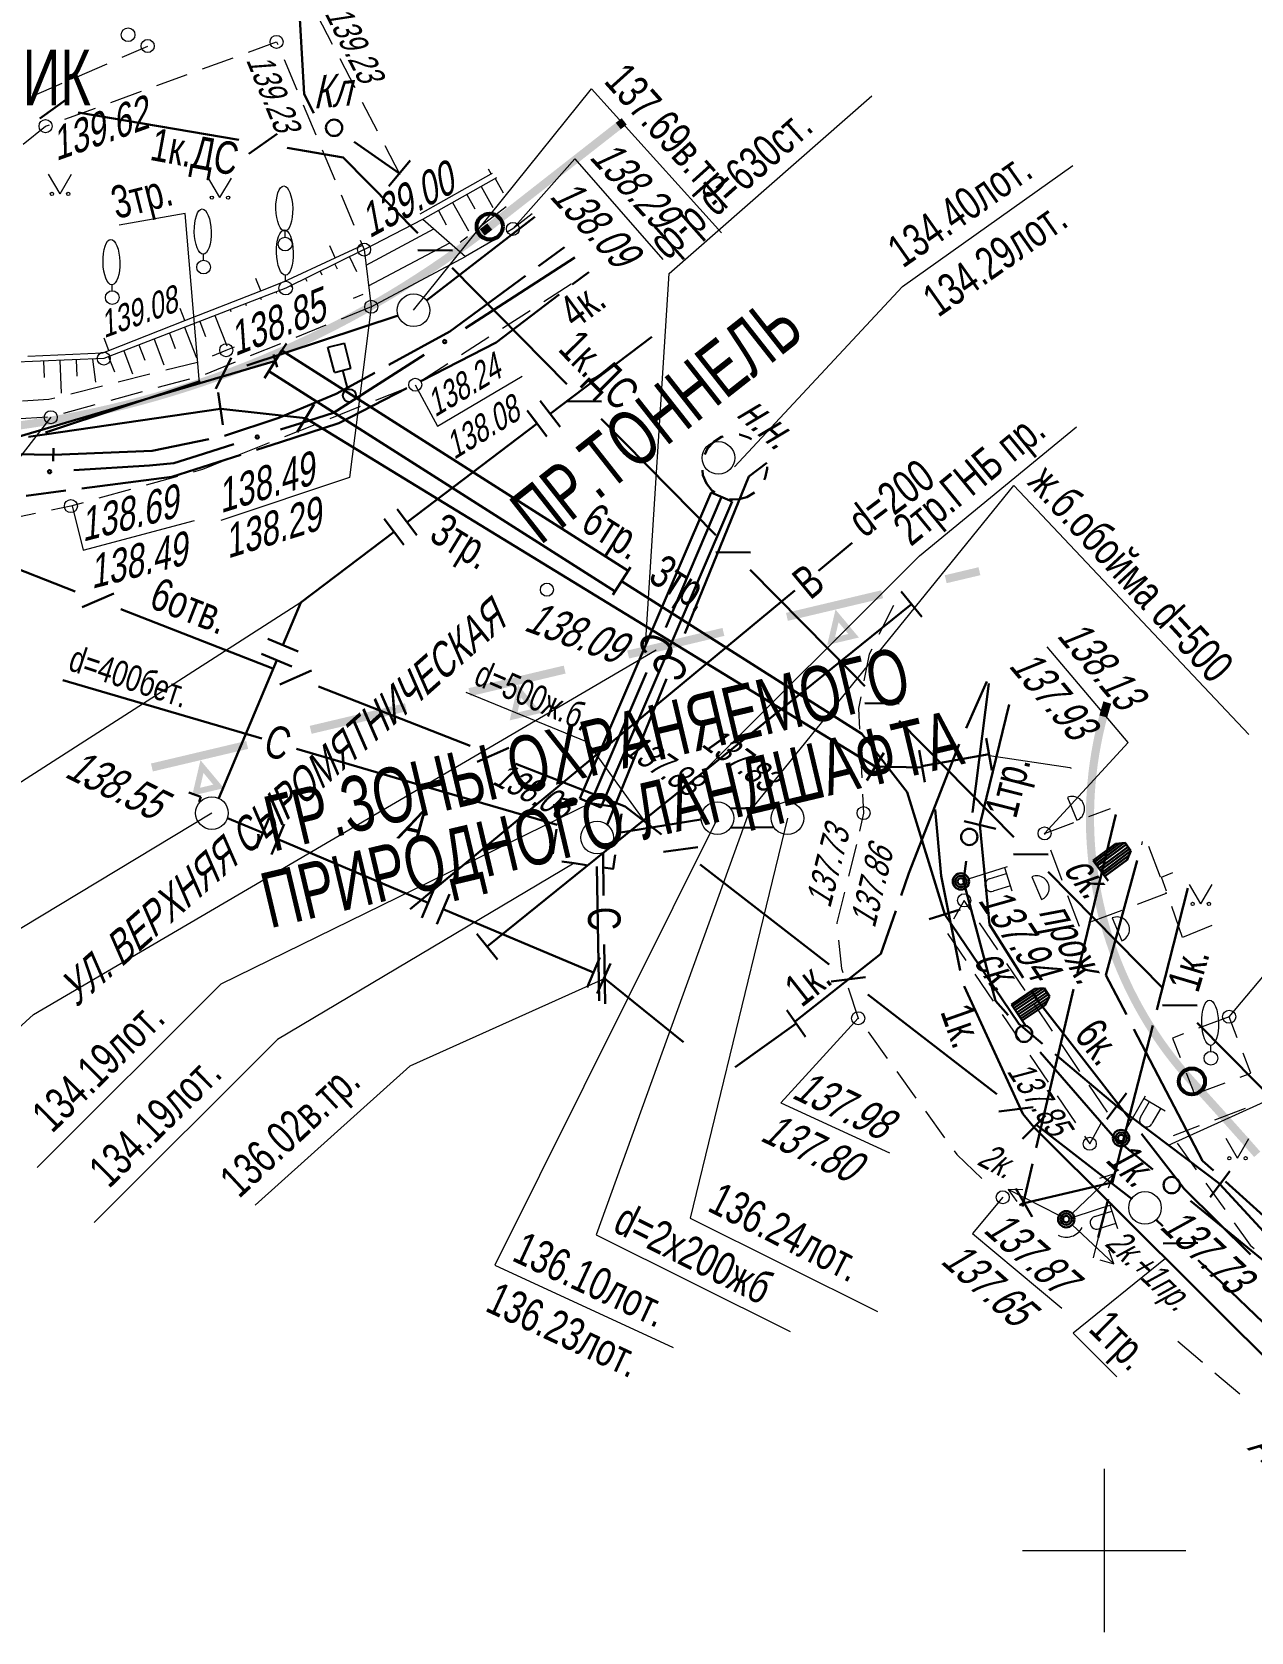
# Model space of a CAD drawing. Extents: x 10098 to 11902, y 8648 to 10202.
# Drawn here: x 10317.14 to 10354.5, y 9697.5 to 9746.53 of the extents above; entities that cross this region are included whole.
import ezdxf
from ezdxf.enums import TextEntityAlignment as Align

# ---------------------------------------------------------------- set-up
doc = ezdxf.new("R2010")
doc.units = 0
for name, color, linetype in [('1_Водопровод', 7, 'Continuous'), ('20_Строения', 7, 'Continuous'), ('21_Колодцы', 7, 'Continuous'), ('22_Столбы', 7, 'Continuous'), ('23_Ограждения', 7, 'Continuous'), ('25_Откосы', 7, 'Continuous'), ('30_ЖД_обустройства', 7, 'Continuous'), ('38_Высотные_отметки', 7, 'Continuous'), ('49_Проекты', 7, 'Continuous'), ('50_Красные_линии', 7, 'Continuous'), ('51_Сетка_координат', 7, 'Continuous'), ('52_Топонимика', 7, 'Continuous')]:
    doc.layers.add(name, color=color, linetype=linetype)
for name, color, linetype, lineweight in [('2_Водосток', 30, 'Continuous', 30), ('5_Газопровод', 16, 'Continuous', 30), ('7_Электрокабели', 1, 'Continuous', 30), ('8_Связь', 3, 'Continuous', 30)]:
    doc.layers.add(name, color=color, linetype=linetype, lineweight=lineweight)
doc.styles.add('mggt', font='russian_1251.shx', dxfattribs={"width": 0.75, "oblique": 18, "height": 1})
doc.styles.add('Style-RUSSIAN_1251', font='RUSSIAN_1251.shx')
doc.styles.add('Style-RUSSIAN_1251 I 0.00000', font='RUSSIAN_1251.shx')

msp = doc.modelspace()

# ---------------------------------------------------------------- hatches: boundary and pattern name
at = {"layer": '50_Красные_линии', "linetype": 'Continuous', "lineweight": 25}
for points in [[(10335.03, 9743.743), (10334.243, 9743.127), (10334.397, 9742.93), (10335.184, 9743.546)], [(10335.212, 9743.885), (10335.03, 9743.743), (10335.184, 9743.546), (10335.366, 9743.688)], [(10334.243, 9743.127), (10333.455, 9742.511), (10333.609, 9742.314), (10334.397, 9742.93)], [(10333.455, 9742.511), (10332.667, 9741.895), (10332.821, 9741.698), (10333.609, 9742.314)], [(10332.667, 9741.895), (10331.88, 9741.279), (10332.034, 9741.082), (10332.821, 9741.698)], [(10331.88, 9741.279), (10331.092, 9740.662), (10331.246, 9740.466), (10332.034, 9741.082)], [(10330.101, 9739.919), (10330.065, 9739.894), (10330.209, 9739.69), (10330.247, 9739.716), (10330.644, 9740.006), (10331.016, 9740.287), (10330.865, 9740.486), (10330.495, 9740.207)], [(10330.884, 9740.501), (10330.865, 9740.486), (10331.016, 9740.287), (10331.036, 9740.303), (10331.246, 9740.465), (10331.093, 9740.663)], [(10329.299, 9739.364), (10329.245, 9739.328), (10329.382, 9739.119), (10329.438, 9739.156), (10329.844, 9739.433), (10330.209, 9739.69), (10330.065, 9739.894), (10329.702, 9739.638)], [(10328.479, 9738.834), (10328.407, 9738.79), (10328.537, 9738.577), (10328.611, 9738.622), (10329.027, 9738.885), (10329.382, 9739.119), (10329.245, 9739.328), (10328.891, 9739.096)], [(10327.643, 9738.332), (10327.552, 9738.28), (10327.675, 9738.063), (10327.768, 9738.116), (10328.192, 9738.365), (10328.537, 9738.577), (10328.407, 9738.79), (10328.063, 9738.58)], [(10326.79, 9737.857), (10326.68, 9737.799), (10326.796, 9737.578), (10326.908, 9737.637), (10327.34, 9737.873), (10327.675, 9738.063), (10327.552, 9738.28), (10327.218, 9738.091)], [(10325.923, 9737.411), (10325.792, 9737.347), (10325.901, 9737.122), (10326.034, 9737.187), (10326.473, 9737.408), (10326.796, 9737.578), (10326.68, 9737.799), (10326.358, 9737.63)], [(10325.041, 9736.993), (10324.89, 9736.925), (10324.992, 9736.697), (10325.145, 9736.765), (10325.591, 9736.972), (10325.901, 9737.122), (10325.792, 9737.347), (10325.484, 9737.198)], [(10324.147, 9736.604), (10323.974, 9736.534), (10324.068, 9736.302), (10324.242, 9736.373), (10324.695, 9736.565), (10324.992, 9736.697), (10324.89, 9736.925), (10324.595, 9736.795)], [(10322.321, 9735.914), (10322.107, 9735.843), (10322.185, 9735.606), (10322.402, 9735.678), (10322.866, 9735.84), (10323.133, 9735.938), (10323.046, 9736.173), (10322.782, 9736.075)], [(10323.24, 9736.244), (10323.046, 9736.173), (10323.133, 9735.938), (10323.328, 9736.01), (10323.787, 9736.188), (10324.068, 9736.302), (10323.974, 9736.534), (10323.694, 9736.42)], [(10321.393, 9735.615), (10321.157, 9735.545), (10321.227, 9735.305), (10321.466, 9735.376), (10321.935, 9735.523), (10322.185, 9735.606), (10322.107, 9735.843), (10321.858, 9735.761)], [(10319.509, 9735.107), (10319.229, 9735.044), (10319.284, 9734.8), (10319.566, 9734.864), (10320.044, 9734.98), (10320.26, 9735.036), (10320.197, 9735.278), (10319.983, 9735.223)], [(10320.455, 9735.346), (10320.197, 9735.278), (10320.26, 9735.036), (10320.52, 9735.104), (10320.994, 9735.236), (10321.227, 9735.305), (10321.157, 9735.545), (10320.925, 9735.476)], [(10316.631, 9734.579), (10316.286, 9734.536), (10316.317, 9734.288), (10316.664, 9734.331), (10317.151, 9734.4), (10317.312, 9734.426), (10317.273, 9734.673), (10317.114, 9734.648)], [(10317.596, 9734.724), (10317.273, 9734.673), (10317.312, 9734.426), (10317.637, 9734.477), (10318.121, 9734.562), (10318.301, 9734.597), (10318.254, 9734.842), (10318.076, 9734.808)], [(10318.555, 9734.9), (10318.254, 9734.842), (10318.301, 9734.597), (10318.605, 9734.655), (10319.086, 9734.755), (10319.284, 9734.8), (10319.229, 9735.044), (10319.033, 9735)], [(10345.17, 9729.637), (10346.204, 9729.882), (10346.147, 9730.125), (10345.113, 9729.88)], [(10340.305, 9728.483), (10343.224, 9729.175), (10343.167, 9729.419), (10340.247, 9728.726)], [(10335.44, 9727.329), (10338.359, 9728.022), (10338.301, 9728.265), (10335.382, 9727.573)], [(10330.575, 9726.175), (10333.494, 9726.868), (10333.436, 9727.111), (10330.517, 9726.419)], [(10325.71, 9725.022), (10328.629, 9725.714), (10328.571, 9725.957), (10325.652, 9725.265)], [(10349.872, 9725.666), (10349.851, 9725.584), (10350.093, 9725.521), (10350.113, 9725.6), (10350.199, 9725.895), (10350.214, 9725.943), (10349.974, 9726.016), (10349.959, 9725.966)], [(10349.658, 9724.752), (10349.631, 9724.599), (10349.877, 9724.555), (10349.904, 9724.705), (10349.966, 9725.005), (10350.036, 9725.303), (10350.093, 9725.521), (10349.851, 9725.584), (10349.793, 9725.363), (10349.722, 9725.059)], [(10320.845, 9723.868), (10323.764, 9724.56), (10323.706, 9724.803), (10320.787, 9724.111)], [(10349.516, 9723.824), (10349.493, 9723.599), (10349.742, 9723.574), (10349.764, 9723.796), (10349.803, 9724.1), (10349.849, 9724.403), (10349.877, 9724.555), (10349.631, 9724.599), (10349.603, 9724.444), (10349.555, 9724.135)], [(10318.805, 9723.384), (10318.899, 9723.406), (10318.841, 9723.65), (10318.747, 9723.627)], [(10349.445, 9722.888), (10349.438, 9722.591), (10349.688, 9722.585), (10349.695, 9722.879), (10349.71, 9723.185), (10349.733, 9723.491), (10349.742, 9723.574), (10349.493, 9723.599), (10349.484, 9723.513), (10349.461, 9723.2)], [(10349.464, 9721.636), (10349.469, 9721.579), (10349.718, 9721.599), (10349.714, 9721.653), (10349.697, 9721.959), (10349.689, 9722.265), (10349.688, 9722.572), (10349.688, 9722.585), (10349.438, 9722.591), (10349.438, 9722.575), (10349.439, 9722.262), (10349.447, 9721.949)], [(10349.563, 9720.702), (10349.583, 9720.576), (10349.83, 9720.615), (10349.811, 9720.738), (10349.771, 9721.042), (10349.738, 9721.347), (10349.718, 9721.599), (10349.469, 9721.579), (10349.489, 9721.324), (10349.522, 9721.013)], [(10349.734, 9719.779), (10349.781, 9719.586), (10350.024, 9719.644), (10349.978, 9719.834), (10349.915, 9720.134), (10349.859, 9720.436), (10349.83, 9720.615), (10349.583, 9720.576), (10349.612, 9720.393), (10349.67, 9720.085)], [(10349.976, 9718.872), (10350.059, 9718.616), (10350.297, 9718.693), (10350.215, 9718.946), (10350.129, 9719.24), (10350.05, 9719.536), (10350.024, 9719.644), (10349.781, 9719.586), (10349.807, 9719.475), (10349.888, 9719.172)], [(10350.407, 9717.696), (10350.419, 9717.67), (10350.647, 9717.77), (10350.637, 9717.794), (10350.52, 9718.078), (10350.411, 9718.365), (10350.309, 9718.654), (10350.297, 9718.693), (10350.059, 9718.616), (10350.073, 9718.574), (10350.176, 9718.279), (10350.288, 9717.986)], [(10350.808, 9716.847), (10350.855, 9716.759), (10351.075, 9716.878), (10351.03, 9716.963), (10350.891, 9717.237), (10350.761, 9717.514), (10350.647, 9717.77), (10350.419, 9717.67), (10350.533, 9717.41), (10350.667, 9717.127)], [(10351.273, 9716.032), (10351.365, 9715.889), (10351.576, 9716.024), (10351.486, 9716.164), (10351.327, 9716.427), (10351.175, 9716.693), (10351.075, 9716.878), (10350.855, 9716.759), (10350.956, 9716.572), (10351.111, 9716.3)], [(10351.801, 9715.255), (10351.946, 9715.063), (10352.145, 9715.214), (10352.002, 9715.403), (10351.823, 9715.653), (10351.651, 9715.906), (10351.576, 9716.024), (10351.365, 9715.889), (10351.442, 9715.769), (10351.618, 9715.509)], [(10352.386, 9714.521), (10352.593, 9714.288), (10352.78, 9714.454), (10352.576, 9714.685), (10352.378, 9714.919), (10352.187, 9715.159), (10352.145, 9715.214), (10351.946, 9715.063), (10351.99, 9715.005), (10352.185, 9714.761)], [(10353.45, 9713.713), (10352.779, 9714.455), (10352.594, 9714.287), (10353.265, 9713.546)], [(10353.628, 9713.516), (10353.45, 9713.713), (10353.265, 9713.546), (10353.442, 9713.349), (10353.931, 9712.801), (10354.118, 9712.968)], [(10354.471, 9712.572), (10354.118, 9712.968), (10353.931, 9712.801), (10354.284, 9712.406), (10354.594, 9712.054), (10354.782, 9712.219)]]:
    msp.add_hatch(color=8, dxfattribs=at).paths.add_polyline_path(points)
h = msp.add_hatch(color=8, dxfattribs=at)
h.paths.add_polyline_path([(10341.509, 9727.741), (10341.765, 9728.829), (10342.482, 9727.972)])
h.paths.add_polyline_path([(10341.751, 9727.983), (10341.858, 9728.438), (10342.157, 9728.08)], flags=16)
h = msp.add_hatch(color=8, dxfattribs=at)
h.paths.add_polyline_path([(10331.779, 9725.433), (10332.035, 9726.522), (10332.752, 9725.664)])
h.paths.add_polyline_path([(10332.021, 9725.676), (10332.127, 9726.13), (10332.427, 9725.772)], flags=16)
h = msp.add_hatch(color=8, dxfattribs=at)
h.paths.add_polyline_path([(10322.049, 9723.126), (10322.304, 9724.214), (10323.022, 9723.356)])
h.paths.add_polyline_path([(10322.291, 9723.368), (10322.397, 9723.822), (10322.697, 9723.464)], flags=16)

# ---------------------------------------------------------------- linework, layer by layer
at = {"layer": '1_Водопровод', "color": 8, "linetype": 'Continuous', "lineweight": 30}
for p, q in [((10341.243, 9730.016), (10342.274, 9730.871)), ((10328.733, 9719.644), (10340.517, 9729.414))]:
    msp.add_line(p, q, dxfattribs=at)
at = {"layer": '20_Строения', "color": 8, "linetype": 'Continuous', "lineweight": 15}
for points in [[(10327.319, 9739.857), (10329.116, 9740.792)], [(10327.378, 9739.381), (10329.459, 9740.492)], [(10329.116, 9740.792), (10330.425, 9739.648)], [(10327.458, 9738.744), (10329.942, 9740.07)], [(10327.319, 9739.857), (10327.538, 9738.106)], [(10327.538, 9738.106), (10330.425, 9739.648)]]:
    msp.add_lwpolyline(points, dxfattribs=at)
at = {"layer": '21_Колодцы', "color": 8, "lineweight": 9}
for centre in [(10328.834, 9737.998), (10338.177, 9733.475), (10322.655, 9722.594), (10338.145, 9722.436), (10340.292, 9722.433), (10334.458, 9721.844), (10351.249, 9710.494)]:
    msp.add_circle(centre, 0.5, dxfattribs=at)
at = {"layer": '22_Столбы', "color": 8, "lineweight": 15}
for p, q in [((10348.87, 9723.073), (10349.162, 9722.371)), ((10346.478, 9720.577), (10347.001, 9720.746)), ((10347.784, 9720.642), (10348.076, 9719.94)), ((10347.124, 9720.366), (10346.601, 9720.196)), ((10350.247, 9719.378), (10350.539, 9718.677)), ((10351.11, 9713.276), (10351.386, 9713.752)), ((10351.732, 9713.551), (10351.456, 9713.076)), ((10349.018, 9710.321), (10350.286, 9711.528)), ((10348.615, 9710.263), (10347.054, 9711.055)), ((10349.707, 9710.229), (10350.231, 9710.399)), ((10349.019, 9709.977), (10350.293, 9708.778)), ((10350.354, 9710.018), (10349.831, 9709.849))]:
    msp.add_line(p, q, dxfattribs=at)
at = {"layer": '22_Столбы', "color": 8, "lineweight": 30}
for p, q in [((10349.661, 9721.14), (10350.344, 9721.647)), ((10349.703, 9721.091), (10350.467, 9721.656)), ((10349.743, 9721.032), (10350.614, 9721.676)), ((10349.787, 9720.974), (10350.674, 9721.629)), ((10349.84, 9720.901), (10350.729, 9721.558)), ((10349.886, 9720.839), (10350.775, 9721.496)), ((10349.933, 9720.776), (10350.82, 9721.432)), ((10350.344, 9721.647), (10350.641, 9721.681)), ((10350.641, 9721.681), (10350.82, 9721.439)), ((10350.82, 9721.439), (10350.7, 9721.164)), ((10350.125, 9720.516), (10349.661, 9721.14)), ((10349.98, 9720.72), (10350.753, 9721.292)), ((10350.7, 9721.164), (10350.019, 9720.66)), ((10347.153, 9716.729), (10347.858, 9717.203)), ((10347.192, 9716.678), (10347.981, 9717.207)), ((10347.229, 9716.617), (10348.13, 9717.219)), ((10347.27, 9716.557), (10348.186, 9717.17)), ((10347.32, 9716.482), (10348.238, 9717.097)), ((10347.363, 9716.418), (10348.281, 9717.033)), ((10347.407, 9716.352), (10348.323, 9716.966)), ((10347.858, 9717.203), (10348.156, 9717.223)), ((10348.156, 9717.223), (10348.324, 9716.973)), ((10348.324, 9716.973), (10348.191, 9716.704)), ((10347.586, 9716.084), (10347.153, 9716.729)), ((10347.451, 9716.294), (10348.25, 9716.83)), ((10348.191, 9716.704), (10347.487, 9716.233))]:
    msp.add_line(p, q, dxfattribs=at)
at = {"layer": '22_Столбы', "color": 8, "lineweight": 15}
for points in [[(10345.845, 9720.574), (10347.034, 9720.959)], [(10346.942, 9720.929), (10347.173, 9720.215)], [(10350.641, 9712.851), (10351.268, 9713.932)], [(10351.22, 9713.848), (10351.868, 9713.472)], [(10350.134, 9711.107), (10350.286, 9711.528), (10349.858, 9711.397)], [(10347.501, 9711.052), (10347.054, 9711.055), (10347.32, 9710.696)], [(10349.075, 9710.226), (10350.264, 9710.611)], [(10350.172, 9710.581), (10350.403, 9709.868)], [(10349.865, 9708.907), (10350.293, 9708.778), (10350.139, 9709.198)]]:
    msp.add_lwpolyline(points, dxfattribs=at)
at = {"layer": '22_Столбы', "color": 8, "lineweight": 30}
for centre, radius in [((10345.607, 9720.497), 0.25), ((10345.607, 9720.497), 0.175), ((10345.607, 9720.497), 0.1), ((10350.516, 9712.635), 0.25), ((10350.516, 9712.635), 0.175), ((10350.516, 9712.635), 0.1), ((10348.837, 9710.149), 0.25), ((10348.837, 9710.149), 0.175), ((10348.837, 9710.149), 0.1)]:
    msp.add_circle(centre, radius, dxfattribs=at)
at = {"layer": '22_Столбы', "color": 8, "lineweight": 9}
for centre, radius, start, end in [((10349.018, 9722.723), 0.38, 292.1984, 113.0091), ((10346.54, 9720.387), 0.2, 107.9511, 287.9511), ((10347.933, 9720.292), 0.38, 292.1984, 113.0091), ((10350.395, 9719.029), 0.38, 292.1984, 113.0091), ((10351.283, 9713.176), 0.2, 149.8841, 329.8841), ((10349.769, 9710.039), 0.2, 107.9511, 287.9511), ((10348.837, 9710.149), 0.55, 242.54, 332.54)]:
    msp.add_arc(centre, radius, start, end, dxfattribs=at)
at = {"layer": '23_Ограждения', "color": 8, "linetype": 'Continuous', "lineweight": 15}
for p, q in [((10325.883, 9747.046), (10326.342, 9746.157)), ((10319.902, 9745.755), (10320.686, 9746.097)), ((10323.78, 9745.91), (10324.637, 9746.222)), ((10324.637, 9746.222), (10324.671, 9746.141)), ((10318.527, 9745.154), (10319.444, 9745.555)), ((10322.371, 9745.396), (10323.311, 9745.738)), ((10324.865, 9745.68), (10325.254, 9744.759)), ((10326.572, 9745.713), (10327.031, 9744.825)), ((10317.271, 9744.606), (10318.069, 9744.954)), ((10320.962, 9744.882), (10321.901, 9745.224)), ((10317.172, 9744.523), (10317.271, 9744.606)), ((10319.553, 9744.368), (10320.492, 9744.71)), ((10318.143, 9743.854), (10319.083, 9744.196)), ((10325.448, 9744.298), (10325.836, 9743.376)), ((10327.261, 9744.381), (10327.72, 9743.493)), ((10316.874, 9743.091), (10317.558, 9743.64)), ((10317.558, 9743.64), (10317.674, 9743.682)), ((10327.949, 9743.048), (10328.409, 9742.16)), ((10326.03, 9742.916), (10326.419, 9741.994)), ((10329.037, 9740.956), (10331.217, 9742.179)), ((10331.217, 9742.179), (10331.135, 9742.325)), ((10331.217, 9742.179), (10331.256, 9742.201)), ((10326.613, 9741.533), (10327.001, 9740.612)), ((10331.669, 9741.164), (10330.878, 9740.552)), ((10331.88, 9740.492), (10331.702, 9740.389)), ((10332.471, 9740.952), (10331.88, 9740.492)), ((10327.195, 9740.151), (10327.319, 9739.857)), ((10330.483, 9740.246), (10330.267, 9740.079)), ((10331.27, 9740.138), (10330.425, 9739.648)), ((10324.845, 9738.871), (10326.436, 9739.611)), ((10326.436, 9739.611), (10326.267, 9739.973)), ((10326.436, 9739.611), (10327.247, 9739.988)), ((10334.217, 9739.157), (10334.084, 9739.071)), ((10321.824, 9737.684), (10324.151, 9738.598)), ((10324.151, 9738.598), (10324.005, 9738.97)), ((10324.151, 9738.598), (10324.845, 9738.871)), ((10333.664, 9738.8), (10332.824, 9738.258)), ((10321.824, 9737.684), (10321.678, 9738.056)), ((10327.538, 9738.106), (10326.612, 9737.729)), ((10326.995, 9738.369), (10327.291, 9738.49)), ((10319.497, 9736.769), (10321.824, 9737.684)), ((10332.404, 9737.987), (10331.563, 9737.445)), ((10319.497, 9736.769), (10319.351, 9737.141)), ((10326.148, 9737.541), (10325.222, 9737.165)), ((10331.143, 9737.174), (10330.303, 9736.632)), ((10317.013, 9736.593), (10319.317, 9736.698)), ((10319.317, 9736.698), (10319.497, 9736.769)), ((10322.673, 9736.601), (10323.093, 9736.776)), ((10323.093, 9736.776), (10323.345, 9736.879)), ((10324.759, 9736.976), (10323.832, 9736.6)), ((10321.24, 9736.17), (10322.211, 9736.412)), ((10323.369, 9736.412), (10322.443, 9736.035)), ((10329.883, 9736.361), (10329.042, 9735.819)), ((10318.33, 9735.441), (10319.3, 9735.684)), ((10319.785, 9735.805), (10320.755, 9736.048)), ((10321.964, 9735.893), (10321, 9735.628)), ((10328.594, 9735.602), (10327.665, 9735.232)), ((10316.852, 9735.227), (10317.654, 9735.272)), ((10317.654, 9735.272), (10317.845, 9735.32)), ((10319.071, 9735.099), (10318.107, 9734.834)), ((10320.517, 9735.496), (10319.553, 9735.231)), ((10317.621, 9734.722), (10316.623, 9734.664)), ((10327.201, 9735.047), (10326.272, 9734.677)), ((10325.807, 9734.491), (10324.878, 9734.121)), ((10324.414, 9733.936), (10323.485, 9733.566)), ((10323.021, 9733.381), (10322.362, 9733.118)), ((10321.6, 9732.906), (10320.636, 9732.639)), ((10322.362, 9733.118), (10322.082, 9733.04)), ((10320.155, 9732.505), (10319.191, 9732.237)), ((10317.246, 9731.775), (10316.267, 9731.573)), ((10318.334, 9731.999), (10317.736, 9731.876)), ((10318.709, 9732.103), (10318.334, 9731.999)), ((10343.544, 9728.958), (10343.097, 9728.063)), ((10342.798, 9727.466), (10342.636, 9726.65)), ((10342.873, 9727.616), (10342.798, 9727.466)), ((10342.538, 9726.159), (10342.467, 9725.802)), ((10342.467, 9725.802), (10342.497, 9725.168)), ((10342.521, 9724.668), (10342.568, 9723.669)), ((10342.592, 9723.17), (10342.619, 9722.594)), ((10342.619, 9722.594), (10342.503, 9722.036)), ((10349.532, 9722.486), (10350.187, 9722.734)), ((10348.172, 9721.971), (10349.065, 9722.309)), ((10348.188, 9721.929), (10348.172, 9721.971)), ((10342.404, 9721.626), (10342.162, 9720.656)), ((10348.712, 9720.523), (10348.363, 9721.46)), ((10351.361, 9721.575), (10351.71, 9720.638)), ((10351.756, 9720.632), (10352.098, 9720.769)), ((10351.906, 9720.202), (10351.756, 9720.632)), ((10342.042, 9720.171), (10341.807, 9719.226)), ((10345.708, 9719.919), (10345.383, 9719.338)), ((10345.895, 9719.642), (10345.708, 9719.919)), ((10349.237, 9719.118), (10348.887, 9720.055)), ((10351.899, 9720.128), (10351.005, 9719.789)), ((10351.884, 9720.169), (10351.899, 9720.128)), ((10350.537, 9719.611), (10349.602, 9719.257)), ((10352.399, 9718.785), (10352.07, 9719.729)), ((10341.807, 9719.226), (10341.81, 9719.2)), ((10346.735, 9718.4), (10346.175, 9719.228)), ((10353.293, 9719.143), (10352.399, 9718.785)), ((10341.86, 9718.702), (10341.949, 9717.833)), ((10345.197, 9718.904), (10345.757, 9718.076)), ((10347.576, 9717.157), (10347.015, 9717.985)), ((10341.949, 9717.833), (10341.989, 9717.713)), ((10346.037, 9717.661), (10346.597, 9716.833)), ((10342.148, 9717.239), (10342.459, 9716.307)), ((10348.416, 9715.914), (10347.856, 9716.743)), ((10342.459, 9716.307), (10342.469, 9716.293)), ((10346.877, 9716.419), (10347.437, 9715.59)), ((10353.828, 9716.353), (10352.892, 9716.001)), ((10354.076, 9715.705), (10353.828, 9716.353)), ((10342.762, 9715.888), (10343.348, 9715.077)), ((10349.256, 9714.672), (10348.696, 9715.5)), ((10352.424, 9715.825), (10352.09, 9715.699)), ((10352.09, 9715.699), (10352.325, 9715.1)), ((10347.717, 9715.176), (10348.277, 9714.347)), ((10354.49, 9714.625), (10354.255, 9715.238)), ((10343.641, 9714.672), (10344.227, 9713.862)), ((10352.507, 9714.635), (10352.765, 9713.976)), ((10354.169, 9714.504), (10354.49, 9714.625)), ((10350.096, 9713.429), (10349.536, 9714.257)), ((10352.765, 9713.976), (10353.701, 9714.328)), ((10348.557, 9713.933), (10349.117, 9713.105)), ((10354.314, 9713.54), (10353.38, 9713.184)), ((10344.52, 9713.457), (10345.106, 9712.646)), ((10349.554, 9712.459), (10349.905, 9713.088)), ((10349.397, 9712.691), (10349.554, 9712.459)), ((10352.913, 9713.006), (10352.112, 9712.701)), ((10345.399, 9712.241), (10345.48, 9712.129)), ((10345.48, 9712.129), (10346.247, 9711.398)), ((10352.238, 9712.477), (10352.82, 9711.663)), ((10353.111, 9711.257), (10353.692, 9710.443)), ((10353.983, 9710.036), (10354.471, 9709.354)), ((10354.471, 9709.354), (10354.59, 9709.246)), ((10352.252, 9706.414), (10353.014, 9705.765)), ((10353.394, 9705.441), (10354.156, 9704.793))]:
    msp.add_line(p, q, dxfattribs=at)
at = {"layer": '25_Откосы', "color": 8, "linetype": 'Continuous', "lineweight": 15}
for p, q in [((10331.34, 9742.035), (10331.584, 9741.598)), ((10330.467, 9741.547), (10330.711, 9741.11)), ((10330.904, 9741.791), (10331.264, 9741.146)), ((10329.594, 9741.059), (10329.838, 9740.622)), ((10330.031, 9741.303), (10330.519, 9740.43)), ((10326.87, 9739.637), (10327.089, 9739.188)), ((10325.971, 9739.198), (10326.028, 9739.081)), ((10326.421, 9739.417), (10326.493, 9739.268)), ((10324.613, 9738.564), (10324.63, 9738.519)), ((10325.073, 9738.758), (10325.098, 9738.707)), ((10325.522, 9738.978), (10325.563, 9738.894)), ((10323.681, 9738.202), (10323.702, 9738.146)), ((10324.147, 9738.383), (10324.166, 9738.333)), ((10322.282, 9737.659), (10322.463, 9737.193)), ((10322.748, 9737.84), (10323.11, 9736.908)), ((10323.215, 9738.021), (10323.238, 9737.959)), ((10320.884, 9737.117), (10321.179, 9736.325)), ((10321.35, 9737.298), (10321.531, 9736.831)), ((10321.816, 9737.478), (10322.178, 9736.546)), ((10319.485, 9736.574), (10319.666, 9736.108)), ((10319.952, 9736.755), (10320.224, 9736.054)), ((10320.418, 9736.936), (10320.599, 9736.47)), ((10317.498, 9736.44), (10317.519, 9735.941)), ((10317.997, 9736.461), (10318.039, 9735.462)), ((10318.497, 9736.482), (10318.518, 9735.983)), ((10318.996, 9736.503), (10319.091, 9735.793))]:
    msp.add_line(p, q, dxfattribs=at)
for points in [[(10329.116, 9740.792), (10331.391, 9742.063)], [(10327.319, 9739.857), (10324.915, 9738.681), (10319.341, 9736.518), (10310.603, 9736.151)]]:
    msp.add_lwpolyline(points, dxfattribs=at)
at = {"layer": '2_Водосток', "color": 8, "linetype": 'Continuous', "lineweight": 30}
for p, q in [((10337.954, 9732.419), (10333.931, 9723.039)), ((10338.276, 9732.281), (10336.56, 9728.28)), ((10338.597, 9732.143), (10337.954, 9732.419)), ((10334.574, 9722.763), (10338.597, 9732.143)), ((10335.968, 9726.902), (10334.252, 9722.901)), ((10318.083, 9726.665), (10324.182, 9724.875)), ((10325.245, 9724.563), (10329.294, 9723.375)), ((10329.294, 9723.375), (10333.24, 9722.232)), ((10333.931, 9723.039), (10334.574, 9722.763)), ((10335.203, 9722.57), (10335.09, 9721.812)), ((10335.116, 9721.99), (10337.636, 9722.394)), ((10338.547, 9722.734), (10339.919, 9722.766)), ((10333.098, 9721.346), (10333.211, 9722.104)), ((10338.549, 9722.141), (10339.872, 9722.161)), ((10333.757, 9721.058), (10333.378, 9721.114)), ((10334.136, 9721.001), (10333.757, 9721.058)), ((10334.45, 9720.956), (10334.519, 9716.835))]:
    msp.add_line(p, q, dxfattribs=at)
at = {"layer": '2_Водосток', "color": 8, "linetype": 'Continuous', "lineweight": 15}
for points in [[(10335.942, 9727.729), (10336.665, 9739.125), (10342.877, 9744.571)], [(10338.67, 9733.2), (10343.815, 9738.723), (10349.039, 9742.44)], [(10339.109, 9722.611), (10347.231, 9732.634), (10354.427, 9724.997)], [(10312.681, 9712.32), (10317.186, 9716.425), (10336.264, 9727.591)], [(10336.064, 9722.142), (10334.16, 9724.77), (10330.446, 9726.286)], [(10334.252, 9722.901), (10322.924, 9717.349), (10317.299, 9711.735)], [(10338.144, 9722.434), (10331.328, 9708.737), (10336.787, 9706.213)], [(10339.109, 9722.611), (10334.428, 9709.671), (10340.375, 9706.704)], [(10340.295, 9722.438), (10337.311, 9710.181), (10343.048, 9707.319)], [(10333.757, 9721.058), (10324.667, 9715.659), (10319.042, 9710.045)]]:
    msp.add_lwpolyline(points, dxfattribs=at)
at = {"layer": '2_Водосток', "color": 8, "linetype": 'Continuous', "lineweight": 30, "flags": 128}
for points in [[(10338.32, 9734.13), (10338.271, 9734.117), (10338.031, 9733.969), (10337.841, 9733.76), (10337.756, 9733.583)], [(10339.186, 9734.045), (10339.095, 9734.105), (10338.825, 9734.188), (10338.811, 9734.188)], [(10339.582, 9732.808), (10339.613, 9732.868), (10339.668, 9733.145), (10339.67, 9733.2)], [(10337.685, 9733.097), (10337.702, 9732.947), (10337.811, 9732.687), (10337.989, 9732.468), (10338.068, 9732.413)], [(10338.52, 9732.215), (10338.77, 9732.205), (10339.044, 9732.272), (10339.285, 9732.412)], [(10333.284, 9722.598), (10333.35, 9723.04), (10333.665, 9722.991)], [(10334.159, 9722.915), (10334.252, 9722.901), (10334.916, 9722.798)], [(10335.016, 9721.318), (10334.95, 9720.88), (10334.63, 9720.928)]]:
    msp.add_lwpolyline(points, dxfattribs=at)
at = {"layer": '30_ЖД_обустройства', "color": 8, "linetype": 'Continuous'}
for p, q in [((10326.408, 9736.1), (10326.212, 9736.872)), ((10326.213, 9736.867), (10326.719, 9736.996)), ((10326.917, 9736.215), (10326.721, 9736.987)), ((10326.409, 9736.095), (10326.911, 9736.222)), ((10326.815, 9735.578), (10326.667, 9736.16))]:
    msp.add_line(p, q, dxfattribs=at)
msp.add_circle((10326.868, 9735.385), 0.2, dxfattribs=at)
at = {"layer": '38_Высотные_отметки', "color": 8, "lineweight": 15}
for p, q in [((10318.001, 9741.565), (10317.651, 9742.165)), ((10318.001, 9741.565), (10318.351, 9742.165)), ((10322.902, 9741.45), (10322.552, 9742.05)), ((10322.902, 9741.45), (10323.252, 9742.05)), ((10352.959, 9719.809), (10352.609, 9720.409)), ((10352.959, 9719.809), (10353.309, 9720.409)), ((10354.083, 9712.017), (10353.733, 9712.617)), ((10354.083, 9712.017), (10354.433, 9712.617))]:
    msp.add_line(p, q, dxfattribs=at)
at = {"layer": '38_Высотные_отметки', "color": 8, "linetype": 'Continuous', "lineweight": 15}
for p, q in [((10324.895, 9740.234), (10324.895, 9740.417)), ((10322.394, 9739.529), (10322.394, 9739.712)), ((10324.911, 9738.889), (10324.911, 9739.072)), ((10319.597, 9738.596), (10319.597, 9738.779)), ((10353.265, 9715.289), (10353.265, 9715.472))]:
    msp.add_line(p, q, dxfattribs=at)
for points, elevation in [([(10331.874, 9740.491), (10333.772, 9742.637), (10336.469, 9739.559)], 138.299), ([(10328.887, 9735.719), (10329.565, 9734.447), (10332.164, 9735.976)], 138.08), ([(10317.721, 9734.728), (10313.188, 9728.892), (10315.806, 9726.342)], 138.692), ([(10348.172, 9721.971), (10350.732, 9724.752), (10348.255, 9727.686)], 138.13), ([(10353.828, 9716.353), (10356.369, 9719.373), (10359.354, 9716.586)], 138.256)]:
    msp.add_lwpolyline(points, dxfattribs=dict(at, elevation=elevation))
for points in [[(10327.538, 9738.106), (10326.872, 9732.871), (10322.925, 9731.557)], [(10318.37, 9732.006), (10318.708, 9730.647), (10322.123, 9731.562)], [(10342.459, 9716.307), (10340.086, 9713.713), (10343.42, 9712.178)], [(10346.89, 9710.82), (10345.961, 9709.712), (10348.698, 9707.419)]]:
    msp.add_lwpolyline(points, dxfattribs=at)
at = {"layer": '38_Высотные_отметки', "color": 8, "linetype": 'Continuous', "lineweight": 9}
for centre in [(10320.087, 9746.441), (10324.899, 9740.026), (10322.398, 9739.322), (10319.601, 9738.388), (10324.915, 9738.681), (10353.269, 9715.081)]:
    msp.add_circle(centre, 0.21, dxfattribs=at)
at = {"layer": '38_Высотные_отметки', "color": 8, "lineweight": 9}
for centre, radius in [((10324.637, 9746.222, 139.235), 0.2), ((10320.686, 9746.097, 139.409), 0.2), ((10317.558, 9743.64, 139.617), 0.2), ((10317.751, 9741.565), 0.05), ((10318.251, 9741.565), 0.05), ((10322.652, 9741.45), 0.05), ((10323.152, 9741.45), 0.05), ((10331.88, 9740.492, 138.089), 0.2), ((10327.319, 9739.857, 139.001), 0.2), ((10327.538, 9738.106, 138.289), 0.2), ((10319.341, 9736.518, 139.083), 0.2), ((10323.093, 9736.776, 138.854), 0.2), ((10328.887, 9735.719, 138.08), 0.2), ((10317.715, 9734.722, 138.882), 0.2), ((10318.334, 9731.999, 138.494), 0.2), ((10332.92, 9729.438, 138.085), 0.2), ((10342.624, 9722.593, 137.733), 0.2), ((10348.172, 9721.971, 137.932), 0.2), ((10345.708, 9719.919, 137.942), 0.2), ((10352.709, 9719.809), 0.05), ((10353.209, 9719.809), 0.05), ((10342.459, 9716.307, 137.796), 0.2), ((10353.828, 9716.353, 138.046), 0.2), ((10349.554, 9712.459, 137.849), 0.2), ((10353.833, 9712.017), 0.05), ((10354.333, 9712.017), 0.05)]:
    msp.add_circle(centre, radius, dxfattribs=at)
at = {"layer": '38_Высотные_отметки', "color": 8, "linetype": 'Continuous', "lineweight": 9}
msp.add_arc((10346.89, 9710.82), 0.2, 0, 360, dxfattribs=at)
for centre in [(10324.873, 9741.114), (10322.373, 9740.41), (10319.575, 9739.476), (10324.89, 9739.769), (10353.244, 9716.169)]:
    msp.add_ellipse(centre, major_axis=(-0.018, 0.695), ratio=0.369829, start_param=0, end_param=6.283175, dxfattribs=at)
at = {"layer": '49_Проекты', "color": 8, "linetype": 'Continuous', "lineweight": 30}
for p, q in [((10339.106, 9732.901), (10339.663, 9733.325)), ((10337.152, 9728.093), (10339.106, 9732.901)), ((10344.409, 9728.608), (10343.781, 9729.386)), ((10331.089, 9718.5), (10344.095, 9728.997)), ((10334.772, 9722.234), (10336.588, 9726.703)), ((10334.641, 9721.378), (10334.659, 9720.07)), ((10331.403, 9718.111), (10330.775, 9718.89)), ((10334.68, 9718.57), (10334.705, 9716.745))]:
    msp.add_line(p, q, dxfattribs=at)
at = {"layer": '49_Проекты', "color": 8, "linetype": 'Continuous', "lineweight": 15}
msp.add_lwpolyline([(10337.592, 9723.749), (10344.337, 9730.475), (10349.15, 9734.428)], dxfattribs=at)
at = {"layer": '50_Красные_линии', "color": 8, "linetype": 'Continuous', "lineweight": 53}
for centre in [(10331.169, 9740.564), (10352.687, 9714.371)]:
    msp.add_arc(centre, 0.4, 0, 360, dxfattribs=at)
at = {"layer": '51_Сетка_координат', "color": 8, "lineweight": 15}
for points in [[(10350, 9702.5), (10350, 9697.5)], [(10347.5, 9700), (10352.5, 9700)]]:
    msp.add_lwpolyline(points, dxfattribs=at)
at = {"layer": '5_Газопровод', "color": 8, "linetype": 'Continuous', "lineweight": 30}
for p, q in [((10333.02, 9734.83), (10336.133, 9737.186)), ((10333.322, 9734.431), (10332.719, 9735.228)), ((10332.923, 9734.129), (10332.32, 9734.927)), ((10332.622, 9734.528), (10332.32, 9734.927)), ((10328.635, 9731.511), (10332.622, 9734.528)), ((10328.937, 9731.112), (10328.333, 9731.909)), ((10325.381, 9729.048), (10328.236, 9731.209)), ((10328.538, 9730.81), (10327.934, 9731.608)), ((10324.833, 9727.739), (10325.381, 9729.048)), ((10325.294, 9727.546), (10324.372, 9727.932)), ((10322.869, 9723.046), (10324.64, 9727.277)), ((10325.101, 9727.084), (10324.179, 9727.47)), ((10321.945, 9723.226), (10322.318, 9723.088)), ((10322.318, 9723.088), (10322.264, 9722.942)), ((10323.131, 9722.439), (10324.215, 9721.983)), ((10324.02, 9721.522), (10324.409, 9722.444)), ((10324.215, 9721.983), (10324.409, 9722.444)), ((10324.481, 9721.328), (10324.87, 9722.249)), ((10324.675, 9721.789), (10329.283, 9719.846)), ((10329.088, 9719.385), (10329.477, 9720.307)), ((10329.283, 9719.846), (10329.477, 9720.307)), ((10329.549, 9719.191), (10329.938, 9720.112)), ((10329.743, 9719.652), (10334.35, 9717.709)), ((10334.156, 9717.248), (10334.545, 9718.17)), ((10334.35, 9717.709), (10334.545, 9718.17)), ((10334.462, 9717.066), (10334.87, 9717.979)), ((10334.673, 9717.538), (10337.11, 9715.578))]:
    msp.add_line(p, q, dxfattribs=at)
at = {"layer": '5_Газопровод', "color": 8, "linetype": 'Continuous', "lineweight": 15}
for points in [[(10325.381, 9729.048), (10315.015, 9722.397), (10310.314, 9726.382)], [(10322.655, 9722.594), (10316.236, 9718.724), (10311.347, 9722.906)], [(10334.695, 9717.519), (10328.715, 9714.836), (10323.982, 9710.577)]]:
    msp.add_lwpolyline(points, dxfattribs=at)
at = {"layer": '7_Электрокабели', "color": 8, "linetype": 'Continuous', "lineweight": 30}
for p, q in [((10325.272, 9748.355), (10325.477, 9744.621)), ((10325.477, 9744.621), (10325.775, 9744.036)), ((10327.015, 9743.161), (10328.404, 9742.195)), ((10328.081, 9741.806), (10328.727, 9742.584)), ((10333.773, 9739.613), (10330.421, 9737.446)), ((10333.458, 9739.936), (10332.662, 9739.349)), ((10332.26, 9739.052), (10329.949, 9737.348)), ((10333.696, 9738.787), (10334.202, 9739.172)), ((10331.367, 9737.015), (10333.298, 9738.485)), ((10329.949, 9737.348), (10328.081, 9736.327)), ((10324.801, 9736.766), (10324.399, 9736.134)), ((10324.543, 9736.642), (10324.657, 9736.258)), ((10324.936, 9736.977), (10324.801, 9736.766)), ((10335.412, 9730.017), (10324.801, 9736.766)), ((10329.159, 9736.634), (10326.384, 9734.853)), ((10329.078, 9735.84), (10331.367, 9737.015)), ((10324.6, 9736.45), (10315.79, 9733.85)), ((10324.399, 9736.133), (10324.265, 9735.922)), ((10335.009, 9729.385), (10324.399, 9736.134)), ((10327.643, 9736.087), (10326.462, 9735.441)), ((10326.541, 9734.539), (10328.633, 9735.612)), ((10322.988, 9734.489), (10322.844, 9735.479)), ((10326.462, 9735.441), (10324.701, 9734.707)), ((10325.263, 9734.269), (10325.785, 9735.123)), ((10317.038, 9734.124), (10322.916, 9734.984)), ((10322.933, 9734.982), (10325.524, 9734.696)), ((10324.701, 9734.707), (10323.045, 9734.152)), ((10325.647, 9734.621), (10324.76, 9734.342)), ((10325.524, 9734.696), (10342.985, 9724.016)), ((10326.384, 9734.853), (10325.647, 9734.621)), ((10324.759, 9733.954), (10326.541, 9734.539)), ((10310.168, 9733.712), (10317.799, 9733.573)), ((10317.795, 9733.373), (10317.803, 9733.773)), ((10320.825, 9733.695), (10317.799, 9733.573)), ((10322.556, 9734.048), (10320.825, 9733.695)), ((10323.329, 9733.892), (10322.205, 9733.538)), ((10324.022, 9733.719), (10324.759, 9733.954)), ((10320.745, 9733.244), (10318.426, 9733.098)), ((10321.489, 9733.312), (10320.745, 9733.244)), ((10321.423, 9732.892), (10323.546, 9733.568)), ((10322.205, 9733.538), (10321.489, 9733.312)), ((10318.673, 9732.537), (10321.423, 9732.892)), ((10316.958, 9732.315), (10318.177, 9732.473)), ((10335.479, 9730.124), (10334.943, 9729.28)), ((10342.57, 9725.02), (10335.211, 9729.702)), ((10346.4, 9726.628), (10345.765, 9725.19)), ((10346.464, 9726.562), (10345.959, 9722.607)), ((10346.191, 9722.232), (10347.09, 9725.918)), ((10342.57, 9725.02), (10343.96, 9723.23)), ((10346.559, 9723.905), (10346.385, 9724.889)), ((10342.724, 9723.589), (10343.246, 9724.443)), ((10345.552, 9724.709), (10344.01, 9720.754)), ((10344.498, 9723.539), (10344.324, 9724.523)), ((10344.411, 9724.031), (10346.472, 9724.397)), ((10342.985, 9724.016), (10344.411, 9723.99)), ((10343.96, 9723.23), (10345.11, 9719.49)), ((10344.817, 9722.701), (10345.004, 9720.672)), ((10346.677, 9722.114), (10345.705, 9722.35)), ((10350.356, 9722.547), (10349.181, 9717.687)), ((10346.191, 9722.232), (10346.487, 9719.174)), ((10345.769, 9721.12), (10345.69, 9720.503)), ((10351.006, 9721.137), (10350.05, 9717.629)), ((10344.01, 9720.754), (10343.772, 9720.065)), ((10345.004, 9720.672), (10345.585, 9717.767)), ((10345.69, 9720.503), (10346.666, 9716.839)), ((10352.565, 9720.288), (10352.127, 9718.562)), ((10343.609, 9719.593), (10343.154, 9718.278)), ((10344.632, 9719.343), (10345.588, 9719.637)), ((10345.11, 9719.49), (10346.378, 9717.619)), ((10346.487, 9719.174), (10347.518, 9717.545)), ((10352.127, 9718.562), (10351.613, 9716.569)), ((10343.154, 9718.278), (10340.54, 9716.219)), ((10346.378, 9717.619), (10347.38, 9716.14)), ((10350.05, 9717.629), (10350.68, 9716.42)), ((10345.712, 9717.286), (10347.506, 9713.381)), ((10347.786, 9717.123), (10347.972, 9716.829)), ((10349.063, 9717.201), (10348.849, 9716.315)), ((10340.268, 9716.553), (10340.85, 9715.739)), ((10346.666, 9716.839), (10347.051, 9716.396)), ((10347.972, 9716.829), (10349.158, 9715.306)), ((10340.559, 9716.146), (10338.693, 9714.81)), ((10347.38, 9716.14), (10348.109, 9715.526)), ((10348.849, 9716.315), (10347.917, 9712.335)), ((10351.489, 9716.084), (10350.241, 9711.242)), ((10350.911, 9715.976), (10353.016, 9711.937)), ((10348.034, 9715.263), (10350.321, 9712.627)), ((10348.491, 9715.203), (10350.384, 9713.608)), ((10349.158, 9715.306), (10350.83, 9713.158)), ((10350.083, 9713.209), (10350.685, 9714.007)), ((10350.384, 9713.608), (10353.55, 9711.224)), ((10348.196, 9713.322), (10347.49, 9712.614)), ((10347.506, 9713.381), (10347.843, 9712.968)), ((10355.92, 9704.914), (10347.843, 9712.968)), ((10350.321, 9712.627), (10351.487, 9711.668)), ((10351.137, 9712.764), (10352.241, 9711.345)), ((10347.804, 9711.848), (10347.497, 9710.537)), ((10353.016, 9711.937), (10353.346, 9711.638)), ((10353.249, 9710.825), (10353.851, 9711.623)), ((10347.292, 9711.091), (10347.792, 9710.225)), ((10347.55, 9710.644), (10350.245, 9711.274)), ((10352.241, 9711.345), (10352.449, 9711.078)), ((10352.449, 9711.078), (10354.486, 9709.065)), ((10353.546, 9711.219), (10356.93, 9707.538)), ((10353.716, 9711.302), (10357.164, 9708.174)), ((10347.542, 9710.658), (10347.407, 9710.58)), ((10350.117, 9710.758), (10349.816, 9709.591)), ((10352.646, 9710.715), (10356.508, 9707.539))]:
    msp.add_line(p, q, dxfattribs=at)
at = {"layer": '7_Электрокабели', "color": 8, "linetype": 'Continuous', "lineweight": 15}
for p, q in [((10346.479, 9724.355), (10348.946, 9723.987)), ((10348.946, 9723.987), (10348.987, 9723.968)), ((10351.167, 9721.726), (10351.138, 9721.62)), ((10349.816, 9709.591), (10349.656, 9708.963))]:
    msp.add_line(p, q, dxfattribs=at)
for points in [[(10322.279, 9735.764), (10321.836, 9740.969), (10319.811, 9740.611)], [(10351.967, 9712.416), (10356.416, 9714.425), (10358.042, 9712.877)], [(10351.881, 9708.941), (10349.048, 9706.658), (10350.385, 9705.321)]]:
    msp.add_lwpolyline(points, dxfattribs=at)
at = {"layer": '7_Электрокабели', "color": 8, "linetype": 'Continuous', "lineweight": 30}
for centre, radius in [((10326.4, 9743.59), 0.25), ((10329.79, 9737.039), 0.05), ((10324.045, 9734.117), 0.05), ((10317.678, 9733.051), 0.05), ((10345.864, 9721.863), 0.25), ((10347.542, 9715.829), 0.25), ((10352.067, 9711.192), 0.25)]:
    msp.add_circle(centre, radius, dxfattribs=at)
at = {"layer": '8_Связь', "color": 8, "linetype": 'Continuous', "lineweight": 30}
for p, q in [((10318.245, 9744.494), (10317.38, 9743.879)), ((10318.552, 9744.061), (10323.481, 9743.226)), ((10324.653, 9743.408), (10323.789, 9742.794)), ((10324.96, 9742.976), (10326.681, 9742.684)), ((10326.681, 9742.684), (10328.967, 9740.367)), ((10329.23, 9738.303), (10332.553, 9740.867)), ((10330.024, 9739.83), (10328.963, 9739.837)), ((10330.021, 9739.299), (10333.532, 9735.74)), ((10323.721, 9736.304), (10328.359, 9737.841)), ((10323.247, 9736.542), (10322.771, 9735.594)), ((10317.551, 9734.259), (10322.297, 9735.832)), ((10334.589, 9735.203), (10333.529, 9735.21)), ((10334.586, 9734.672), (10338.097, 9731.113)), ((10313.809, 9731.205), (10318.466, 9729.384)), ((10339.155, 9730.576), (10338.094, 9730.583)), ((10339.151, 9730.045), (10342.367, 9726.786)), ((10319.65, 9729.324), (10318.679, 9728.898)), ((10319.863, 9728.838), (10324.52, 9727.018)), ((10325.704, 9726.957), (10324.732, 9726.532)), ((10342.367, 9726.786), (10342.663, 9726.486)), ((10325.917, 9726.471), (10330.573, 9724.651)), ((10343.72, 9725.949), (10342.659, 9725.956)), ((10343.716, 9725.418), (10347.228, 9721.859)), ((10331.758, 9724.591), (10330.786, 9724.165)), ((10331.971, 9724.105), (10335.321, 9722.795)), ((10335.321, 9722.795), (10336.43, 9721.936)), ((10337.549, 9721.544), (10336.497, 9721.41)), ((10337.616, 9721.017), (10341.569, 9717.956)), ((10348.285, 9721.322), (10347.224, 9721.329)), ((10348.281, 9720.791), (10351.793, 9717.232)), ((10342.688, 9717.563), (10341.635, 9717.429)), ((10342.754, 9717.037), (10346.707, 9713.975)), ((10352.85, 9716.695), (10351.789, 9716.702)), ((10352.847, 9716.164), (10356.358, 9712.605)), ((10347.826, 9713.583), (10346.774, 9713.449)), ((10347.893, 9713.057), (10350.858, 9710.76)), ((10351.588, 9710.127), (10351.792, 9709.932)), ((10352.863, 9709.424), (10351.803, 9709.402)), ((10352.874, 9708.894), (10356.482, 9705.432))]:
    msp.add_line(p, q, dxfattribs=at)
at = {"layer": '8_Связь', "color": 8, "linetype": 'Continuous', "lineweight": 15}
msp.add_lwpolyline([(10328.834, 9737.998), (10334.291, 9744.787), (10338.274, 9740.375)], dxfattribs=at)

# ---------------------------------------------------------------- texts
at = {"layer": '1_Водопровод', "color": 8, "linetype": 'Continuous', "lineweight": 15, "style": 'mggt', "width": 0.75}
msp.add_text('d=200', height=1, rotation=37.1076, dxfattribs=at).set_placement((10342.343, 9731.4), align=Align.MIDDLE_LEFT)
msp.add_text('В                   ', height=1, rotation=39.6971, dxfattribs=at).set_placement((10340.992, 9729.099))
at = {"layer": '22_Столбы', "color": 8, "lineweight": 15, "style": 'mggt', "oblique": 18, "width": 0.75}
for s, height, rotation, p in [('2к.', 0.8, 332.3009, (10346.063, 9711.843)), ('1к.', 1, 316.6139, (10349.993, 9711.942)), ('2к.+1пр.', 0.8, 316.6139, (10349.984, 9709.371))]:
    msp.add_text(s, height=height, rotation=rotation, dxfattribs=at).set_placement(p)
at = {"layer": '2_Водосток', "color": 8, "linetype": 'Continuous', "lineweight": 15, "style": 'mggt', "width": 0.75}
for s, rotation, p in [('ф-р d=630ст.', 41.6337, (10336.613, 9739.512)), ('134.40лот.', 35.1397, (10343.829, 9739.271)), ('134.29лот.', 35.1397, (10344.91, 9737.763)), ('ж.б.обойма d=500', 312.618, (10347.617, 9732.692)), ('С                   ', 246.0613, (10335.975, 9728.219)), ('С                   ', 343.6012, (10324.186, 9724.382)), ('134.19лот.', 44.716, (10317.757, 9712.754)), ('134.19лот.', 44.716, (10319.5, 9711.064)), ('136.24лот.', 333.1968, (10337.801, 9710.426)), ('d=2х200жб', 333.4517, (10334.9, 9709.802)), ('136.10лот.', 335.046, (10331.811, 9708.897)), ('136.23лот.', 335.046, (10330.991, 9707.354))]:
    msp.add_text(s, height=1, rotation=rotation, dxfattribs=at).set_placement(p)
msp.add_text('d=400бет.', height=0.8, rotation=341.6384, dxfattribs=at).set_placement((10318.34, 9727.366), align=Align.MIDDLE_LEFT)
at = {"layer": '2_Водосток', "color": 8, "lineweight": 15, "style": 'mggt', "width": 0.75}
msp.add_text('d=500ж.б.', height=0.8, rotation=336.54, dxfattribs=at).set_placement((10330.639, 9726.557))
at = {"layer": '38_Высотные_отметки', "color": 8, "lineweight": 15, "style": 'mggt', "oblique": 18, "width": 0.75}
for s, height, rotation, p in [('139.23    ', 0.8, 296.6995, (10326.099, 9747.096, 139.228)), ('139.23    ', 0.8, 292.2342, (10323.693, 9745.672, 139.235)), ('139.62    ', 1, 19.6387, (10317.891, 9742.571, 139.617))]:
    msp.add_text(s, height=height, rotation=rotation, dxfattribs=at).set_placement(p)
at = {"layer": '38_Высотные_отметки', "color": 8, "linetype": 'Continuous', "lineweight": 15, "style": 'mggt', "oblique": 18, "width": 0.75}
for s, height, rotation, p in [('138.29    ', 1, 312.7138, (10334.191, 9742.671, 138.299)), ('139.00    ', 1, 28.5844, (10327.483, 9740.196, 139.001)), ('138.09    ', 1, 312.7138, (10332.972, 9741.473, 138.089)), ('139.08    ', 0.8, 20.1523, (10319.351, 9737.141)), ('138.85    ', 1, 21.9054, (10323.367, 9736.585, 138.854)), ('138.24    ', 0.8, 31.1954, (10329.493, 9734.711, 138.242)), ('138.08    ', 0.8, 31.8478, (10330.079, 9733.409)), ('н.н.', 1, 318.8004, (10338.69, 9734.771, 138.289)), ('138.49    ', 1, 17.3802, (10322.933, 9731.778, 138.49)), ('138.69    ', 1, 14.5618, (10318.703, 9730.905, 138.694)), ('138.29    ', 1, 17.3802, (10323.143, 9730.388, 138.289)), ('138.49    ', 1, 14.5618, (10318.979, 9729.461, 138.494)), ('138.09    ', 1, 339.9542, (10332.179, 9728.202, 138.085)), ('138.13   ', 1, 310.1663, (10348.522, 9728.016, 138.132)), ('137.93    ', 1, 310.1663, (10347.046, 9727.096, 137.933)), ('137.88    ', 0.8, 326.1734, (10335.23, 9724.435, 137.882)), ('137.83    ', 0.8, 323.3836, (10337.624, 9724.661, 137.833)), ('138.55', 1, 333.7729, (10318.104, 9723.716)), ('138.06    ', 0.8, 332.2732, (10331.207, 9723.503, 138.055)), ('137.73    ', 0.8, 75.6605, (10341.601, 9719.653, 137.733)), ('137.86    ', 0.8, 76.4033, (10342.967, 9719.043, 137.863)), ('137.94    ', 1, 303.7993, (10346.11, 9719.92, 137.942)), ('137.98    ', 1, 334.4101, (10340.387, 9713.883, 137.986)), ('137.85    ', 0.8, 302.9979, (10346.997, 9714.684)), ('137.80    ', 1, 334.4101, (10339.414, 9712.576, 137.796)), ('137.73    ', 1, 316.8235, (10351.661, 9709.89, 137.732)), ('137.65', 1, 318.606, (10344.951, 9708.824))]:
    msp.add_text(s, height=height, rotation=rotation, dxfattribs=at).set_placement(p)
msp.add_text('137.87', height=1, rotation=318.606, dxfattribs=at).set_placement((10346.919, 9710.528), align=Align.TOP_LEFT)
at = {"layer": '49_Проекты', "color": 8, "linetype": 'Continuous', "lineweight": 15, "style": 'mggt', "width": 0.75}
for s, rotation, p in [('2тр.ГНБ пр.', 39.3975, (10344.074, 9730.741, 138.085)), ('С                   ', 248.4231, (10336.358, 9727.604, 138.085)), ('С                   ', 272.9809, (10334.16, 9719.692))]:
    msp.add_text(s, height=1, rotation=rotation, dxfattribs=at).set_placement(p)
at = {"layer": '50_Красные_линии', "color": 8, "linetype": 'Continuous', "lineweight": 53, "style": 'Style-RUSSIAN_1251', "width": 0.705883}
msp.add_text('ЗАСТРОЙКИ ПИК', height=1.7, dxfattribs=at).set_placement((10312.228, 9745.13), align=Align.MIDDLE_CENTER)
msp.add_text('ПР.ТОННЕЛЬ', height=1.7, rotation=38.2311, dxfattribs=at).set_placement((10336.8, 9733.998), align=Align.CENTER)
at = {"layer": '50_Красные_линии', "color": 8, "linetype": 'Continuous', "lineweight": 53, "style": 'Style-RUSSIAN_1251 I 0.00000', "width": 0.705882}
for s, p in [('ГР.ЗОНЫ ОХРАНЯЕМОГО ', (10334.363, 9724.611)), ('ПРИРОДНОГО ЛАНДШАФТА', (10334.902, 9722.414))]:
    msp.add_text(s, height=1.7, rotation=13.3419, dxfattribs=at).set_placement(p, align=Align.MIDDLE_CENTER)
at = {"layer": '52_Топонимика', "color": 8, "lineweight": 15, "style": 'mggt', "oblique": 18, "width": 0.75}
for s, rotation, p in [('Кл', 4.9621, (10325.766, 9744.176)), ('А', 347.655, (10328.298, 9721.829)), ('ск.', 307.3019, (10348.709, 9720.869)), ('прож.', 298.6878, (10347.968, 9719.566)), ('ск.', 304.8373, (10345.96, 9718.059))]:
    msp.add_text(s, height=1, rotation=rotation, dxfattribs=at).set_placement(p)
at = {"layer": '52_Топонимика', "color": 8, "lineweight": 30, "style": 'mggt', "oblique": 18, "width": 0.75}
msp.add_text('УЛ. ВЕРХНЯЯ СЫРОМЯТНИЧЕСКАЯ ', height=1, rotation=41.6431, dxfattribs=at).set_placement((10318.494, 9716.618))
at = {"layer": '52_Топонимика', "color": 8, "linetype": 'Continuous', "lineweight": 15, "style": 'mggt', "oblique": 18, "width": 0.75}
msp.add_text('А', height=1, rotation=317.495, dxfattribs=at).set_placement((10354.358, 9703.122))
at = {"layer": '5_Газопровод', "color": 8, "linetype": 'Continuous', "lineweight": 15, "style": 'mggt', "width": 0.75}
msp.add_text('136.02в.тр.', height=1, rotation=42.9553, dxfattribs=at).set_placement((10323.486, 9710.76))
at = {"layer": '7_Электрокабели', "color": 8, "linetype": 'Continuous', "lineweight": 15, "style": 'mggt', "width": 0.75}
for s, rotation, p in [('3тр.', 14.2025, (10319.727, 9740.789)), ('4к.', 36.4387, (10333.784, 9737.404)), ('3тр.', 328.548, (10329.267, 9730.981)), ('1тр.', 75.808, (10347.296, 9722.392)), ('1к.', 73.4181, (10352.875, 9717.049)), ('1к.', 38.2248, (10340.724, 9716.616)), ('1к.', 289.4364, (10344.967, 9716.511)), ('6к.', 307.718, (10349.044, 9715.784)), ('1тр.', 315.0817, (10349.481, 9706.744))]:
    msp.add_text(s, height=1, rotation=rotation, dxfattribs=at).set_placement(p)
for s, p in [('6тр.', (10334.176, 9731.729)), ('3тр.', (10336.253, 9730.147))]:
    msp.add_text(s, height=1, rotation=327.5412, dxfattribs=at).set_placement(p, align=Align.MIDDLE_LEFT)
at = {"layer": '8_Связь', "color": 8, "linetype": 'Continuous', "lineweight": 15, "style": 'mggt', "width": 0.75}
msp.add_text('137.69в.тр.', height=1, rotation=311.9684, dxfattribs=at).set_placement((10334.636, 9744.998))
for s, rotation, p in [('1к.ДС', 349.5254, (10320.813, 9743.104)), ('1к.ДС', 314.7344, (10333.58, 9737.131)), ('6отв.', 338.7372, (10320.869, 9729.377))]:
    msp.add_text(s, height=1, rotation=rotation, dxfattribs=at).set_placement(p, align=Align.MIDDLE_LEFT)

doc.saveas('drawing.dxf')
